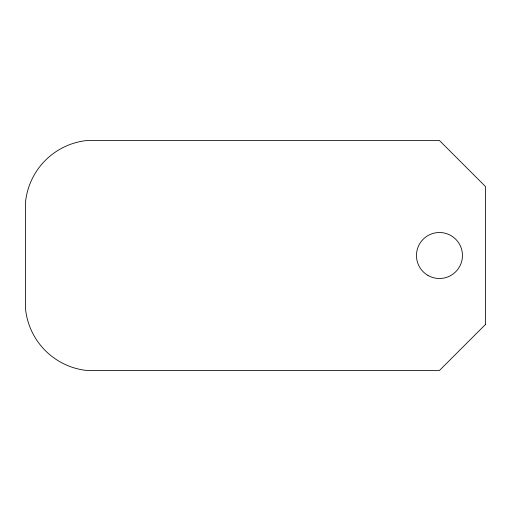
<?xml version="1.0" encoding="UTF-8"?>
<svg xmlns="http://www.w3.org/2000/svg" width="511" height="511" viewBox="0 0 511 511"><rect width="100%" height="100%" fill="white"/><g stroke="black" fill="none" stroke-linecap="round" stroke-linejoin="round"><path stroke-width="0.77" d="M485.45 324.485L439.46 370.475L86.87 370.475A68.985 68.985 0 0 1 25.55 309.155L25.55 201.845A68.985 68.985 0 0 1 86.87 140.525L439.46 140.525L485.45 186.515L485.45 324.485M427.963 275.416A22.995 22.995 0 0 0 462.455 255.5A22.995 22.995 0 0 0 427.963 235.584A22.995 22.995 0 0 0 427.963 275.416"/></g></svg>
